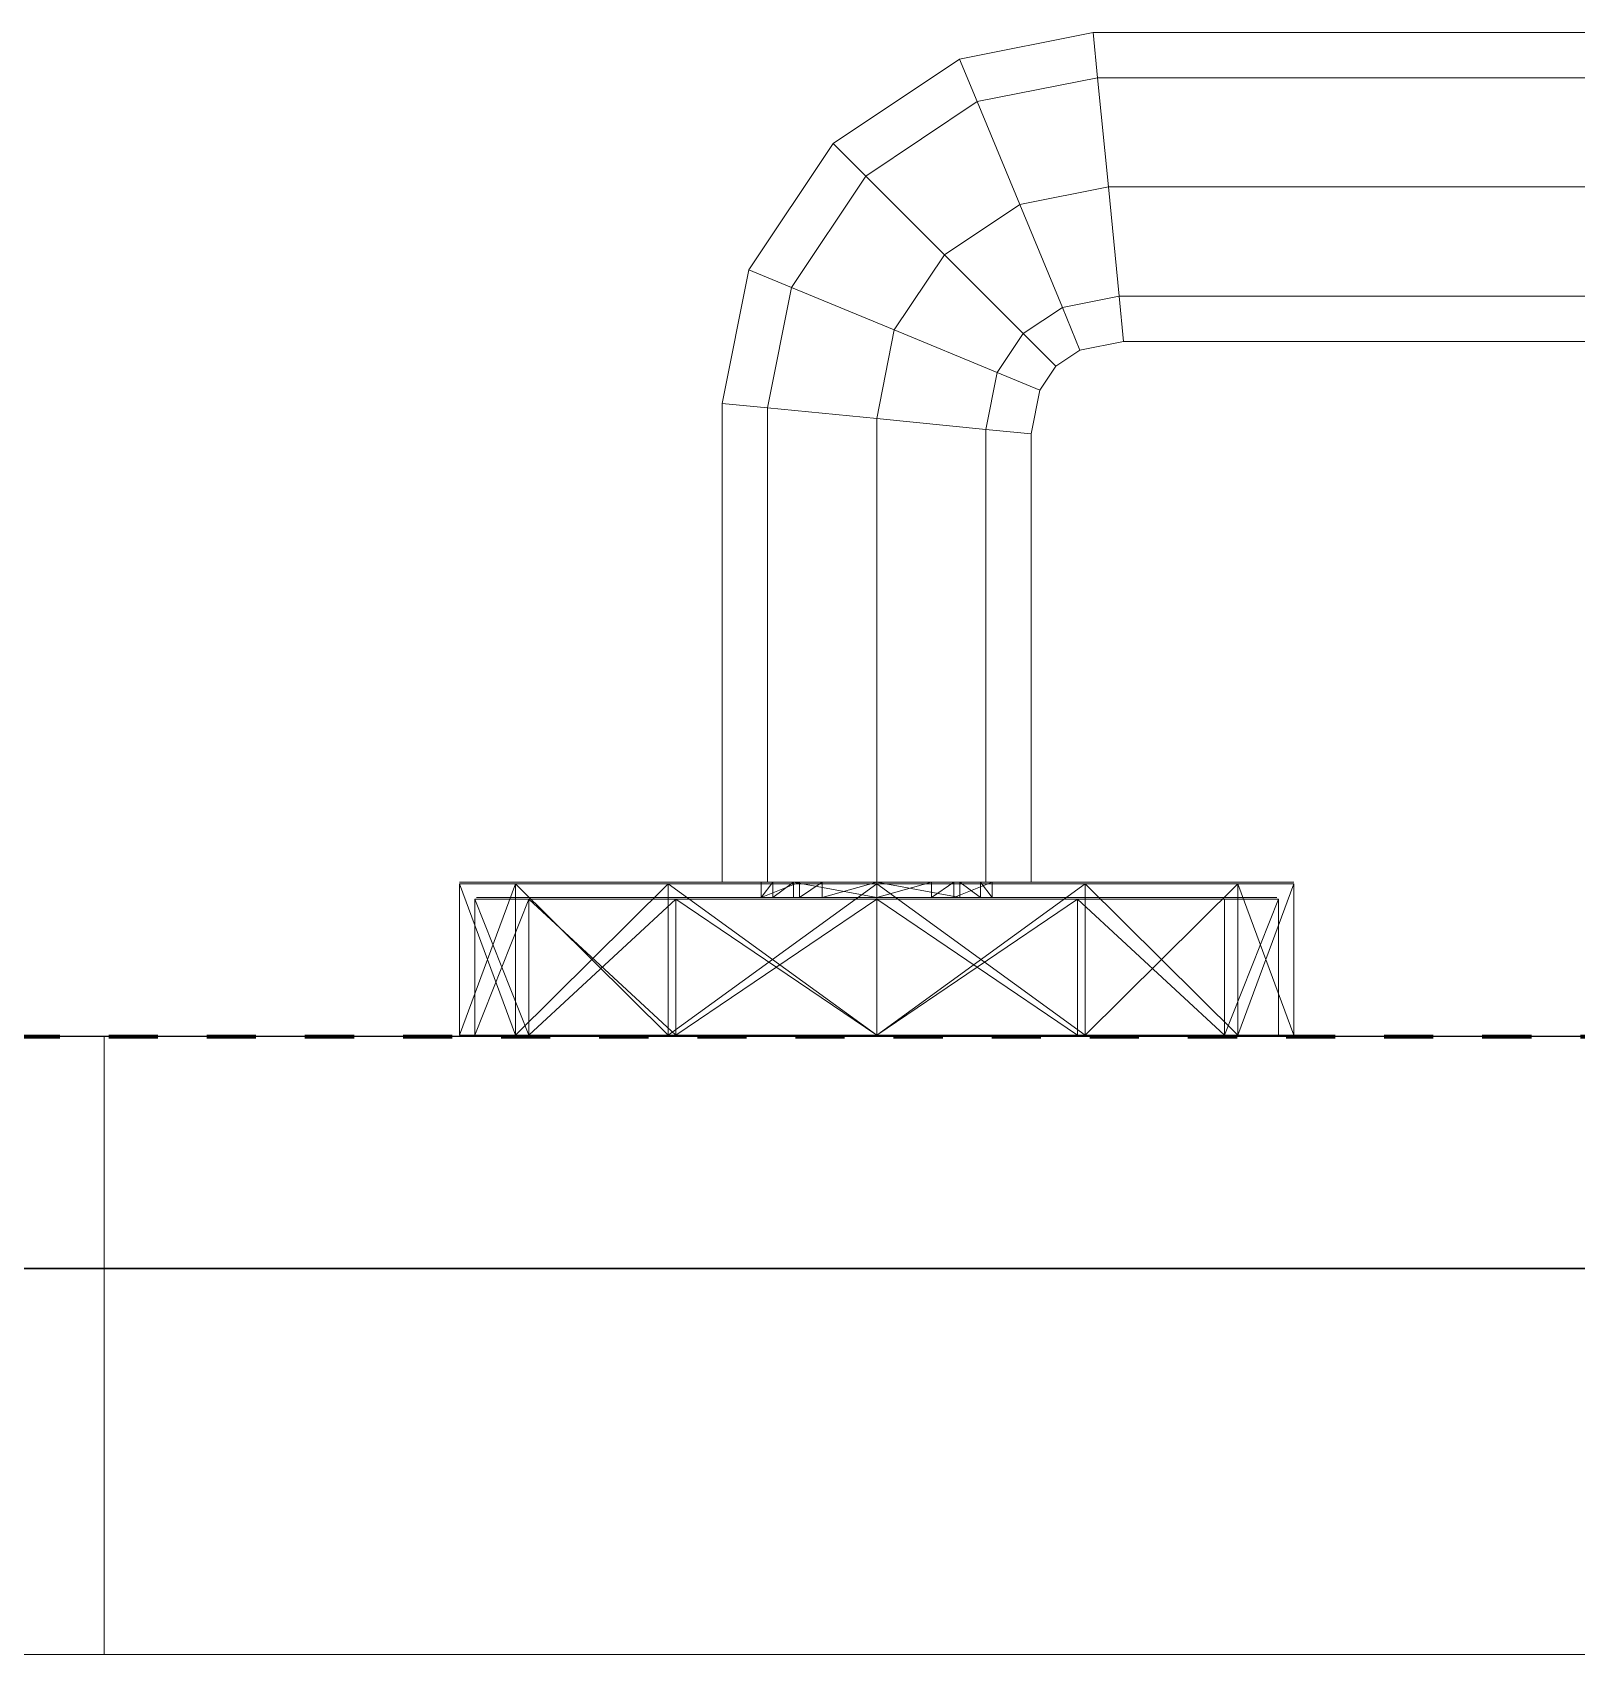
# Model space of a CAD drawing. Header units: millimetres. Extents: x -5300 to 98858, y -5196 to 93886.
# Drawn here: x 56017.4 to 56117.3, y 46445 to 46550 of the extents above; entities that cross this region are included whole.
import ezdxf

# ---------------------------------------------------------------- set-up
doc = ezdxf.new("R2010")
doc.units = ezdxf.units.MM
doc.linetypes.add('Штрих', pattern=[6.35, 3.175, -3.175])
doc.linetypes.add('Штрих_2_', pattern=[6.35, 3.175, -3.175])
for name, color, linetype, lineweight, true_color in [('_Разделитель помещений_', 4, 'Штрих', 70, 0x00ffff), ('Двери', 7, 'Continuous', 18, 0x7f7f7f), ('Стены', 7, 'Continuous', 18, 0x7f7f7f), ('Стены разрез', 7, 'Continuous', 50, 0x7f7f7f)]:
    doc.layers.add(name, color=color, linetype=linetype, lineweight=lineweight, true_color=true_color)

# ---------------------------------------------------------------- blocks, each defined once
blk = doc.blocks.new('СТВ_Перегородка_Кирпич 81954 - СТВ_Перегородка_Кирпич 81954-242721-Подвал')
at = {"layer": 'Стены', "color": 254, "true_color": 0xd4d4d4}
for p, q in [((55510, 46485), (57010, 46485)), ((55510, 46470), (57010, 46470)), ((57010, 46470), (55510, 46470))]:
    blk.add_line(p, q, dxfattribs=at)
at = {"layer": 'Стены разрез', "color": 254, "lineweight": 25, "true_color": 0xd4d4d4}
for p, q in [((57635, 46485), (54765, 46485)), ((57650, 46470), (54750, 46470)), ((54765, 46470), (57635, 46470))]:
    blk.add_line(p, q, dxfattribs=at)
blk = doc.blocks.new('Дп-9 - Дп-9-242763-Подвал')
at = {"layer": 'Двери', "color": 254, "true_color": 0xd4d4d4}
for p, q in [((56077.36, 46548.28), (56086.02, 46550)), ((56086.02, 46550), (56077.36, 46548.28)), ((56086.02, 46550), (56086.3, 46547.07)), ((56086.3, 46547.07), (56086.02, 46550)), ((56086.02, 46550), (56167.98, 46550)), ((56086.3, 46547.07), (56086.02, 46550)), ((56167.98, 46550), (56086.02, 46550)), ((56086.02, 46550), (56086.3, 46547.07)), ((56069.18, 46542.82), (56077.36, 46548.28)), ((56077.36, 46548.28), (56069.18, 46542.82)), ((56077.36, 46548.28), (56078.5, 46545.52)), ((56078.5, 46545.52), (56077.36, 46548.28)), ((56078.5, 46545.52), (56077.36, 46548.28)), ((56077.36, 46548.28), (56078.5, 46545.52)), ((56086.3, 46547.07), (56078.5, 46545.52)), ((56078.5, 46545.52), (56086.3, 46547.07)), ((56078.5, 46545.52), (56086.3, 46547.07)), ((56086.3, 46547.07), (56078.5, 46545.52)), ((56167.7, 46547.07), (56086.3, 46547.07)), ((56086.3, 46547.07), (56087, 46540)), ((56087, 46540), (56086.3, 46547.07)), ((56086.3, 46547.07), (56167.7, 46547.07)), ((56086.3, 46547.07), (56167.7, 46547.07)), ((56087, 46540), (56086.3, 46547.07)), ((56167.7, 46547.07), (56086.3, 46547.07)), ((56086.3, 46547.07), (56087, 46540)), ((56078.5, 46545.52), (56071.3, 46540.7)), ((56071.3, 46540.7), (56078.5, 46545.52)), ((56071.3, 46540.7), (56078.5, 46545.52)), ((56078.5, 46545.52), (56071.3, 46540.7)), ((56078.5, 46545.52), (56081.26, 46538.86)), ((56081.26, 46538.86), (56078.5, 46545.52)), ((56081.26, 46538.86), (56078.5, 46545.52)), ((56078.5, 46545.52), (56081.26, 46538.86)), ((56063.72, 46534.64), (56069.18, 46542.82)), ((56069.18, 46542.82), (56063.72, 46534.64)), ((56069.18, 46542.82), (56071.3, 46540.7)), ((56071.3, 46540.7), (56069.18, 46542.82)), ((56071.3, 46540.7), (56069.18, 46542.82)), ((56069.18, 46542.82), (56071.3, 46540.7)), ((56071.3, 46540.7), (56066.48, 46533.5)), ((56066.48, 46533.5), (56071.3, 46540.7)), ((56066.48, 46533.5), (56071.3, 46540.7)), ((56071.3, 46540.7), (56066.48, 46533.5)), ((56071.3, 46540.7), (56076.39, 46535.61)), ((56076.39, 46535.61), (56071.3, 46540.7)), ((56076.39, 46535.61), (56071.3, 46540.7)), ((56071.3, 46540.7), (56076.39, 46535.61)), ((56087, 46540), (56081.26, 46538.86)), ((56081.26, 46538.86), (56087, 46540)), ((56081.26, 46538.86), (56087, 46540)), ((56087, 46540), (56081.26, 46538.86)), ((56167, 46540), (56087, 46540)), ((56087, 46540), (56087.7, 46532.93)), ((56087.7, 46532.93), (56087, 46540)), ((56087, 46540), (56167, 46540)), ((56087, 46540), (56167, 46540)), ((56087.7, 46532.93), (56087, 46540)), ((56167, 46540), (56087, 46540)), ((56087, 46540), (56087.7, 46532.93)), ((56081.26, 46538.86), (56076.39, 46535.61)), ((56076.39, 46535.61), (56081.26, 46538.86)), ((56076.39, 46535.61), (56081.26, 46538.86)), ((56081.26, 46538.86), (56076.39, 46535.61)), ((56081.26, 46538.86), (56084.02, 46532.2)), ((56084.02, 46532.2), (56081.26, 46538.86)), ((56084.02, 46532.2), (56081.26, 46538.86)), ((56081.26, 46538.86), (56084.02, 46532.2)), ((56076.39, 46535.61), (56073.14, 46530.74)), ((56073.14, 46530.74), (56076.39, 46535.61)), ((56073.14, 46530.74), (56076.39, 46535.61)), ((56076.39, 46535.61), (56073.14, 46530.74)), ((56076.39, 46535.61), (56081.49, 46530.51)), ((56081.49, 46530.51), (56076.39, 46535.61)), ((56081.49, 46530.51), (56076.39, 46535.61)), ((56076.39, 46535.61), (56081.49, 46530.51)), ((56062, 46525.98), (56063.72, 46534.64)), ((56063.72, 46534.64), (56062, 46525.98)), ((56063.72, 46534.64), (56066.48, 46533.5)), ((56066.48, 46533.5), (56063.72, 46534.64)), ((56066.48, 46533.5), (56063.72, 46534.64)), ((56063.72, 46534.64), (56066.48, 46533.5)), ((56066.48, 46533.5), (56064.93, 46525.7)), ((56064.93, 46525.7), (56066.48, 46533.5)), ((56064.93, 46525.7), (56066.48, 46533.5)), ((56066.48, 46533.5), (56064.93, 46525.7)), ((56066.48, 46533.5), (56073.14, 46530.74)), ((56073.14, 46530.74), (56066.48, 46533.5)), ((56073.14, 46530.74), (56066.48, 46533.5)), ((56066.48, 46533.5), (56073.14, 46530.74)), ((56087.7, 46532.93), (56084.02, 46532.2)), ((56084.02, 46532.2), (56087.7, 46532.93)), ((56084.02, 46532.2), (56087.7, 46532.93)), ((56087.7, 46532.93), (56084.02, 46532.2)), ((56166.3, 46532.93), (56087.7, 46532.93)), ((56087.7, 46532.93), (56087.98, 46530)), ((56087.98, 46530), (56087.7, 46532.93)), ((56087.7, 46532.93), (56166.3, 46532.93)), ((56087.7, 46532.93), (56166.3, 46532.93)), ((56087.98, 46530), (56087.7, 46532.93)), ((56166.3, 46532.93), (56087.7, 46532.93)), ((56087.7, 46532.93), (56087.98, 46530)), ((56084.02, 46532.2), (56081.49, 46530.51)), ((56081.49, 46530.51), (56084.02, 46532.2)), ((56081.49, 46530.51), (56084.02, 46532.2)), ((56084.02, 46532.2), (56081.49, 46530.51)), ((56084.02, 46532.2), (56085.16, 46529.44)), ((56085.16, 46529.44), (56084.02, 46532.2)), ((56085.16, 46529.44), (56084.02, 46532.2)), ((56084.02, 46532.2), (56085.16, 46529.44)), ((56073.14, 46530.74), (56072, 46525)), ((56072, 46525), (56073.14, 46530.74)), ((56072, 46525), (56073.14, 46530.74)), ((56073.14, 46530.74), (56072, 46525)), ((56073.14, 46530.74), (56079.8, 46527.98)), ((56079.8, 46527.98), (56073.14, 46530.74)), ((56079.8, 46527.98), (56073.14, 46530.74)), ((56073.14, 46530.74), (56079.8, 46527.98)), ((56081.49, 46530.51), (56079.8, 46527.98)), ((56079.8, 46527.98), (56081.49, 46530.51)), ((56079.8, 46527.98), (56081.49, 46530.51)), ((56081.49, 46530.51), (56079.8, 46527.98)), ((56081.49, 46530.51), (56083.6, 46528.4)), ((56083.6, 46528.4), (56081.49, 46530.51)), ((56083.6, 46528.4), (56081.49, 46530.51)), ((56081.49, 46530.51), (56083.6, 46528.4)), ((56087.98, 46530), (56085.16, 46529.44)), ((56085.16, 46529.44), (56087.98, 46530)), ((56166.02, 46530), (56087.98, 46530)), ((56087.98, 46530), (56166.02, 46530)), ((56085.16, 46529.44), (56083.6, 46528.4)), ((56083.6, 46528.4), (56085.16, 46529.44)), ((56079.8, 46527.98), (56079.07, 46524.3)), ((56079.07, 46524.3), (56079.8, 46527.98)), ((56079.07, 46524.3), (56079.8, 46527.98)), ((56079.8, 46527.98), (56079.07, 46524.3)), ((56079.8, 46527.98), (56082.56, 46526.84)), ((56082.56, 46526.84), (56079.8, 46527.98)), ((56082.56, 46526.84), (56079.8, 46527.98)), ((56079.8, 46527.98), (56082.56, 46526.84)), ((56083.6, 46528.4), (56082.56, 46526.84)), ((56082.56, 46526.84), (56083.6, 46528.4)), ((56082.56, 46526.84), (56082, 46524.02)), ((56082, 46524.02), (56082.56, 46526.84)), ((56062, 46495), (56062, 46525.98)), ((56062, 46525.98), (56064.93, 46525.7)), ((56064.93, 46525.7), (56062, 46525.98)), ((56062, 46525.98), (56062, 46495)), ((56064.93, 46525.7), (56062, 46525.98)), ((56062, 46525.98), (56064.93, 46525.7)), ((56064.93, 46525.7), (56064.93, 46495)), ((56064.93, 46495), (56064.93, 46525.7)), ((56064.93, 46495), (56064.93, 46525.7)), ((56064.93, 46525.7), (56072, 46525)), ((56072, 46525), (56064.93, 46525.7)), ((56064.93, 46525.7), (56064.93, 46495)), ((56072, 46525), (56064.93, 46525.7)), ((56064.93, 46525.7), (56072, 46525)), ((56072, 46525), (56072, 46495)), ((56072, 46495), (56072, 46525)), ((56072, 46495), (56072, 46525)), ((56072, 46525), (56079.07, 46524.3)), ((56079.07, 46524.3), (56072, 46525)), ((56072, 46525), (56072, 46495)), ((56079.07, 46524.3), (56072, 46525)), ((56072, 46525), (56079.07, 46524.3)), ((56079.07, 46524.3), (56079.07, 46495)), ((56079.07, 46495), (56079.07, 46524.3)), ((56079.07, 46495), (56079.07, 46524.3)), ((56079.07, 46524.3), (56082, 46524.02)), ((56082, 46524.02), (56079.07, 46524.3)), ((56079.07, 46524.3), (56079.07, 46495)), ((56082, 46524.02), (56079.07, 46524.3)), ((56079.07, 46524.3), (56082, 46524.02)), ((56082, 46524.02), (56082, 46495)), ((56082, 46495), (56082, 46524.02)), ((56048.62, 46495), (56045, 46495)), ((56045, 46495), (56048.62, 46495)), ((56045, 46495), (56058.5, 46495)), ((56048.62, 46494.9), (56045, 46494.9)), ((56048.62, 46494.9), (56045, 46494.9)), ((56045, 46485.1), (56045, 46494.9)), ((56048.62, 46485.1), (56045, 46494.9)), ((56048.62, 46494.9), (56045, 46485.1)), ((56048.62, 46494.9), (56045, 46494.9)), ((56045, 46494.9), (56048.62, 46494.9)), ((56045, 46494.9), (56045, 46485.1)), ((56048.62, 46494.9), (56045, 46485.1)), ((56045, 46494.9), (56048.62, 46485.1)), ((56048.7, 46495), (56045.1, 46495)), ((56048.7, 46495), (56045.1, 46495)), ((56067, 46495), (56045.1, 46495)), ((56067, 46495), (56045.1, 46495)), ((56067, 46495), (56045.1, 46495)), ((56058.5, 46495), (56048.62, 46495)), ((56048.62, 46495), (56058.5, 46495)), ((56048.62, 46495), (56058.5, 46495)), ((56058.5, 46494.9), (56048.62, 46494.9)), ((56058.5, 46494.9), (56048.62, 46494.9)), ((56058.5, 46485.1), (56048.62, 46494.9)), ((56058.5, 46494.9), (56048.62, 46485.1)), ((56048.62, 46485.1), (56048.62, 46494.9)), ((56048.62, 46494.9), (56048.62, 46485.1)), ((56058.5, 46494.9), (56048.62, 46494.9)), ((56058.5, 46494.9), (56048.62, 46494.9)), ((56058.5, 46485.1), (56048.62, 46494.9)), ((56048.62, 46494.9), (56048.62, 46485.1)), ((56058.5, 46485.1), (56048.62, 46494.9)), ((56048.62, 46485.1), (56048.62, 46494.9)), ((56058.55, 46495), (56048.7, 46495)), ((56058.55, 46495), (56048.7, 46495)), ((56067, 46495), (56048.7, 46495)), ((56064.53, 46495), (56048.7, 46495)), ((56065.28, 46495), (56048.7, 46495)), ((56048.7, 46495), (56067, 46495)), ((56067, 46495), (56048.7, 46495)), ((56072, 46495), (56058.5, 46495)), ((56072, 46495), (56058.5, 46495)), ((56085.5, 46495), (56058.5, 46495)), ((56085.5, 46495), (56058.5, 46495)), ((56085.5, 46495), (56058.5, 46495)), ((56058.5, 46495), (56058.5, 46495)), ((56072, 46494.9), (56058.5, 46494.9)), ((56072, 46494.9), (56058.5, 46494.9)), ((56072, 46485.1), (56058.5, 46494.9)), ((56072, 46494.9), (56058.5, 46485.1)), ((56058.5, 46485.1), (56058.5, 46494.9)), ((56058.5, 46494.9), (56058.5, 46485.1)), ((56058.5, 46494.9), (56072, 46494.9)), ((56072, 46494.9), (56058.5, 46494.9)), ((56058.5, 46494.9), (56058.5, 46485.1)), ((56058.5, 46485.1), (56072, 46494.9)), ((56072, 46485.1), (56058.5, 46494.9)), ((56058.5, 46485.1), (56058.5, 46494.9)), ((56072, 46495), (56058.55, 46495)), ((56072, 46495), (56058.55, 46495)), ((56058.55, 46495), (56067, 46495)), ((56058.55, 46495), (56067, 46495)), ((56058.55, 46495), (56068.47, 46495)), ((56066.62, 46495), (56058.55, 46495)), ((56065.28, 46495), (56058.55, 46495)), ((56064.93, 46495), (56062, 46495)), ((56062, 46495), (56064.93, 46495)), ((56064.53, 46494), (56064.53, 46495)), ((56064.53, 46495), (56065.28, 46495)), ((56064.53, 46495), (56067, 46495)), ((56064.53, 46494), (56065.28, 46495)), ((56064.53, 46494), (56067, 46495)), ((56064.53, 46495), (56067, 46495)), ((56072, 46495), (56064.93, 46495)), ((56064.93, 46495), (56072, 46495)), ((56066.62, 46495), (56065.28, 46495)), ((56065.28, 46494), (56066.62, 46495)), ((56065.28, 46494), (56065.28, 46495)), ((56072, 46495), (56066.62, 46495)), ((56072, 46494), (56066.62, 46495)), ((56066.62, 46494), (56066.62, 46495)), ((56072, 46495), (56066.62, 46495)), ((56067, 46495), (56068.47, 46495)), ((56067, 46495), (56067, 46494)), ((56067, 46494), (56067, 46495)), ((56067, 46495), (56067, 46495)), ((56067, 46495), (56067, 46494)), ((56067, 46495), (56067, 46495)), ((56067, 46495), (56067, 46494)), ((56068.47, 46495), (56067, 46494)), ((56067, 46494), (56067, 46495)), ((56067, 46494), (56067, 46495)), ((56067, 46494), (56067, 46495)), ((56067, 46495), (56067, 46494)), ((56067, 46495), (56067, 46495)), ((56067, 46495), (56067, 46495)), ((56067, 46494), (56067, 46495)), ((56067, 46494), (56067, 46495)), ((56067, 46494), (56067, 46495)), ((56067, 46495), (56067, 46495)), ((56072, 46495), (56068.47, 46495)), ((56072, 46495), (56068.47, 46495)), ((56072, 46495), (56068.47, 46494)), ((56068.47, 46495), (56068.47, 46494)), ((56085.45, 46495), (56072, 46495)), ((56085.45, 46495), (56072, 46495)), ((56077.38, 46495), (56072, 46495)), ((56072, 46495), (56075.54, 46495)), ((56077.38, 46494), (56072, 46495)), ((56072, 46494), (56072, 46495)), ((56077.38, 46495), (56072, 46495)), ((56072, 46495), (56072, 46495)), ((56072, 46495), (56075.54, 46495)), ((56072, 46495), (56072, 46494)), ((56075.54, 46495), (56072, 46494)), ((56072, 46495), (56072, 46495)), ((56072, 46495), (56085.5, 46495)), ((56085.5, 46495), (56072, 46495)), ((56079.07, 46495), (56072, 46495)), ((56072, 46495), (56079.07, 46495)), ((56085.5, 46494.9), (56072, 46494.9)), ((56085.5, 46494.9), (56072, 46494.9)), ((56085.5, 46494.9), (56072, 46485.1)), ((56085.5, 46485.1), (56072, 46494.9)), ((56072, 46485.1), (56072, 46494.9)), ((56072, 46494.9), (56072, 46485.1)), ((56072, 46494.9), (56085.5, 46494.9)), ((56085.5, 46494.9), (56072, 46494.9)), ((56072, 46485.1), (56072, 46494.9)), ((56072, 46494.9), (56085.5, 46485.1)), ((56085.5, 46485.1), (56072, 46494.9)), ((56072, 46485.1), (56072, 46494.9)), ((56077, 46495), (56075.54, 46495)), ((56077, 46495), (56075.54, 46494)), ((56085.45, 46495), (56075.54, 46495)), ((56075.54, 46495), (56075.54, 46494)), ((56077, 46494), (56077, 46495)), ((56079.47, 46495), (56077, 46495)), ((56077, 46495), (56077, 46494)), ((56077, 46494), (56079.47, 46495)), ((56077, 46494), (56077, 46495)), ((56077, 46494), (56077, 46495)), ((56077, 46494), (56077, 46495)), ((56079.47, 46495), (56077, 46495)), ((56077, 46495), (56077, 46495)), ((56077, 46495), (56077, 46495)), ((56077, 46495), (56095.3, 46495)), ((56077, 46495), (56098.9, 46495)), ((56077, 46495), (56077, 46495)), ((56077, 46495), (56077, 46494)), ((56077, 46495), (56098.9, 46495)), ((56077, 46495), (56077, 46495)), ((56077, 46495), (56077, 46494)), ((56077, 46495), (56077, 46494)), ((56077, 46495), (56098.9, 46495)), ((56077, 46495), (56095.3, 46495)), ((56077, 46495), (56077, 46495)), ((56077, 46495), (56077, 46494)), ((56077, 46495), (56077, 46494)), ((56077, 46495), (56077, 46494)), ((56077, 46495), (56095.3, 46495)), ((56077, 46495), (56085.45, 46495)), ((56077, 46495), (56085.45, 46495)), ((56077.38, 46495), (56078.72, 46495)), ((56078.72, 46494), (56077.38, 46495)), ((56077.38, 46494), (56077.38, 46495)), ((56077.38, 46495), (56085.45, 46495)), ((56079.47, 46495), (56078.72, 46495)), ((56079.47, 46494), (56078.72, 46495)), ((56078.72, 46494), (56078.72, 46495)), ((56078.72, 46495), (56085.45, 46495)), ((56078.72, 46495), (56095.3, 46495)), ((56082, 46495), (56079.07, 46495)), ((56079.07, 46495), (56082, 46495)), ((56079.47, 46494), (56079.47, 46495)), ((56079.47, 46495), (56095.3, 46495)), ((56085.45, 46495), (56095.3, 46495)), ((56095.3, 46495), (56085.45, 46495)), ((56085.5, 46495), (56095.38, 46495)), ((56095.38, 46495), (56085.5, 46495)), ((56085.5, 46495), (56099, 46495)), ((56085.5, 46495), (56095.38, 46495)), ((56085.5, 46495), (56085.5, 46495)), ((56095.38, 46494.9), (56085.5, 46494.9)), ((56095.38, 46494.9), (56085.5, 46494.9)), ((56095.38, 46494.9), (56085.5, 46485.1)), ((56085.5, 46494.9), (56085.5, 46485.1)), ((56095.38, 46485.1), (56085.5, 46494.9)), ((56085.5, 46485.1), (56085.5, 46494.9)), ((56085.5, 46494.9), (56095.38, 46494.9)), ((56095.38, 46494.9), (56085.5, 46494.9)), ((56085.5, 46485.1), (56085.5, 46494.9)), ((56085.5, 46494.9), (56095.38, 46485.1)), ((56095.38, 46485.1), (56085.5, 46494.9)), ((56085.5, 46485.1), (56085.5, 46494.9)), ((56095.3, 46495), (56098.9, 46495)), ((56098.9, 46495), (56095.3, 46495)), ((56095.38, 46495), (56099, 46495)), ((56099, 46495), (56095.38, 46495)), ((56095.38, 46494.9), (56099, 46494.9)), ((56099, 46494.9), (56095.38, 46494.9)), ((56095.38, 46485.1), (56095.38, 46494.9)), ((56095.38, 46485.1), (56099, 46494.9)), ((56099, 46485.1), (56095.38, 46494.9)), ((56095.38, 46485.1), (56095.38, 46494.9)), ((56095.38, 46494.9), (56099, 46494.9)), ((56099, 46494.9), (56095.38, 46494.9)), ((56095.38, 46485.1), (56095.38, 46494.9)), ((56095.38, 46485.1), (56099, 46494.9)), ((56099, 46485.1), (56095.38, 46494.9)), ((56095.38, 46485.1), (56095.38, 46494.9)), ((56099, 46485.1), (56099, 46494.9)), ((56099, 46485.1), (56099, 46494.9)), ((56049.48, 46493.9), (56046, 46493.9)), ((56049.48, 46493.9), (56046, 46493.9)), ((56046, 46485.1), (56046, 46493.9)), ((56049.48, 46485.1), (56046, 46493.9)), ((56049.48, 46493.9), (56046, 46485.1)), ((56049.57, 46494), (56046.1, 46494)), ((56049.57, 46494), (56046.1, 46494)), ((56067, 46494), (56046.1, 46494)), ((56067, 46494), (56046.1, 46494)), ((56067, 46494), (56046.1, 46494)), ((56059, 46493.9), (56049.48, 46493.9)), ((56059, 46493.9), (56049.48, 46493.9)), ((56059, 46485.1), (56049.48, 46493.9)), ((56059, 46493.9), (56049.48, 46485.1)), ((56049.48, 46485.1), (56049.48, 46493.9)), ((56049.48, 46493.9), (56049.48, 46485.1)), ((56059.05, 46494), (56049.57, 46494)), ((56059.05, 46494), (56049.57, 46494)), ((56065.28, 46494), (56049.57, 46494)), ((56067, 46494), (56049.57, 46494)), ((56064.53, 46494), (56049.57, 46494)), ((56049.57, 46494), (56067, 46494)), ((56067, 46494), (56049.57, 46494)), ((56072, 46493.9), (56059, 46493.9)), ((56072, 46493.9), (56059, 46493.9)), ((56072, 46485.1), (56059, 46493.9)), ((56072, 46493.9), (56059, 46485.1)), ((56059, 46485.1), (56059, 46493.9)), ((56059, 46493.9), (56059, 46485.1)), ((56072, 46494), (56059.05, 46494)), ((56072, 46494), (56059.05, 46494)), ((56066.62, 46494), (56059.05, 46494)), ((56059.05, 46494), (56065.28, 46494)), ((56068.47, 46494), (56059.05, 46494)), ((56067, 46494), (56059.05, 46494)), ((56067, 46494), (56059.05, 46494)), ((56065.28, 46494), (56064.53, 46494)), ((56064.53, 46494), (56067, 46494)), ((56064.53, 46494), (56067, 46494)), ((56066.62, 46494), (56065.28, 46494)), ((56072, 46494), (56066.62, 46494)), ((56072, 46494), (56066.62, 46494)), ((56068.47, 46494), (56067, 46494)), ((56067, 46494), (56067, 46494)), ((56067, 46494), (56067, 46494)), ((56067, 46494), (56067, 46494)), ((56067, 46494), (56067, 46494)), ((56067, 46494), (56067, 46494)), ((56072, 46494), (56068.47, 46494)), ((56072, 46494), (56068.47, 46494)), ((56084.95, 46494), (56072, 46494)), ((56084.95, 46494), (56072, 46494)), ((56077.38, 46494), (56072, 46494)), ((56075.54, 46494), (56072, 46494)), ((56077.38, 46494), (56072, 46494)), ((56072, 46494), (56072, 46494)), ((56075.54, 46494), (56072, 46494)), ((56072, 46494), (56072, 46494)), ((56085, 46493.9), (56072, 46493.9)), ((56072, 46493.9), (56085, 46493.9)), ((56085, 46485.1), (56072, 46493.9)), ((56072, 46485.1), (56072, 46493.9)), ((56072, 46493.9), (56072, 46485.1)), ((56072, 46485.1), (56085, 46493.9)), ((56077, 46494), (56075.54, 46494)), ((56075.54, 46494), (56084.95, 46494)), ((56079.47, 46494), (56077, 46494)), ((56079.47, 46494), (56077, 46494)), ((56077, 46494), (56077, 46494)), ((56077, 46494), (56094.43, 46494)), ((56077, 46494), (56077, 46494)), ((56077, 46494), (56097.9, 46494)), ((56077, 46494), (56077, 46494)), ((56077, 46494), (56084.95, 46494)), ((56077, 46494), (56077, 46494)), ((56077, 46494), (56084.95, 46494)), ((56077, 46494), (56094.43, 46494)), ((56077, 46494), (56077, 46494)), ((56077, 46494), (56097.9, 46494)), ((56077, 46494), (56094.43, 46494)), ((56077, 46494), (56097.9, 46494)), ((56078.72, 46494), (56077.38, 46494)), ((56084.95, 46494), (56077.38, 46494)), ((56079.47, 46494), (56078.72, 46494)), ((56094.43, 46494), (56078.72, 46494)), ((56084.95, 46494), (56078.72, 46494)), ((56079.47, 46494), (56094.43, 46494)), ((56094.43, 46494), (56084.95, 46494)), ((56084.95, 46494), (56094.43, 46494)), ((56094.52, 46493.9), (56085, 46493.9)), ((56085, 46493.9), (56094.52, 46493.9)), ((56094.52, 46485.1), (56085, 46493.9)), ((56085, 46485.1), (56085, 46493.9)), ((56085, 46485.1), (56085, 46493.9)), ((56085, 46493.9), (56094.52, 46485.1)), ((56094.43, 46494), (56097.9, 46494)), ((56097.9, 46494), (56094.43, 46494)), ((56094.52, 46493.9), (56098, 46493.9)), ((56098, 46493.9), (56094.52, 46493.9)), ((56094.52, 46493.9), (56094.52, 46485.1)), ((56094.52, 46485.1), (56098, 46493.9)), ((56098, 46493.9), (56094.52, 46485.1)), ((56094.52, 46485.1), (56094.52, 46493.9)), ((56098, 46493.9), (56098, 46485.1)), ((55510, 46485), (57010, 46485)), ((57010, 46485), (55510, 46485)), ((56922, 46485), (55598, 46485)), ((55598, 46485), (56922, 46485)), ((55598, 46485), (56022, 46485)), ((56022, 46485), (55598, 46485)), ((55598, 46485), (56022, 46485)), ((56022, 46485), (55598, 46485)), ((56022, 46485), (56922, 46485)), ((56022, 46445), (56022, 46485)), ((56022, 46485), (56022, 46485)), ((56022, 46485), (56922, 46485)), ((56922, 46485), (56022, 46485)), ((56022, 46485), (56022, 46485)), ((56022, 46485), (56022, 46445)), ((56022, 46445), (56022, 46485)), ((56922, 46485), (56022, 46485)), ((56022, 46485), (56022, 46445)), ((56022, 46485), (56022, 46445)), ((56022, 46485), (56022, 46445)), ((56022, 46445), (56022, 46485)), ((56022, 46485), (56022, 46485)), ((56022, 46485), (56022, 46485)), ((56022, 46445), (56022, 46485)), ((56048.62, 46485.1), (56045, 46485.1)), ((56048.62, 46485.1), (56045, 46485.1)), ((56048.62, 46485.1), (56045, 46485.1)), ((56045, 46485.1), (56048.62, 46485.1)), ((56048.62, 46485), (56045, 46485)), ((56045, 46485), (56048.62, 46485)), ((56058.5, 46485), (56045, 46485)), ((56048.7, 46485), (56045.1, 46485)), ((56048.7, 46485), (56045.1, 46485)), ((56049.4, 46485), (56045.1, 46485)), ((56049.4, 46485), (56045.1, 46485)), ((56045.1, 46485), (56045.9, 46485)), ((56049.4, 46485), (56045.9, 46485)), ((56049.4, 46485), (56045.9, 46485)), ((56049.48, 46485.1), (56046, 46485.1)), ((56049.48, 46485.1), (56046, 46485.1)), ((56058.5, 46485.1), (56048.62, 46485.1)), ((56058.5, 46485.1), (56048.62, 46485.1)), ((56058.5, 46485.1), (56048.62, 46485.1)), ((56058.5, 46485.1), (56048.62, 46485.1)), ((56058.5, 46485), (56048.62, 46485)), ((56048.62, 46485), (56058.5, 46485)), ((56058.5, 46485), (56048.62, 46485)), ((56058.55, 46485), (56048.7, 46485)), ((56058.55, 46485), (56048.7, 46485)), ((56058.95, 46485), (56048.7, 46485)), ((56058.95, 46485), (56048.7, 46485)), ((56048.7, 46485), (56049.4, 46485)), ((56049.4, 46485), (56048.7, 46485)), ((56058.95, 46485), (56049.4, 46485)), ((56058.95, 46485), (56049.4, 46485)), ((56059, 46485.1), (56049.48, 46485.1)), ((56059, 46485.1), (56049.48, 46485.1)), ((56072, 46485.1), (56058.5, 46485.1)), ((56072, 46485.1), (56058.5, 46485.1)), ((56058.5, 46485.1), (56072, 46485.1)), ((56072, 46485.1), (56058.5, 46485.1)), ((56072, 46485), (56058.5, 46485)), ((56058.5, 46485), (56072, 46485)), ((56058.5, 46485), (56058.5, 46485)), ((56058.5, 46485), (56085.5, 46485)), ((56058.5, 46485), (56085.5, 46485)), ((56058.5, 46485), (56085.5, 46485)), ((56072, 46485), (56058.55, 46485)), ((56072, 46485), (56058.55, 46485)), ((56058.55, 46485), (56058.95, 46485)), ((56058.95, 46485), (56058.55, 46485)), ((56072, 46485), (56058.95, 46485)), ((56072, 46485), (56058.95, 46485)), ((56072, 46485), (56058.95, 46485)), ((56072, 46485), (56058.95, 46485)), ((56072, 46485.1), (56059, 46485.1)), ((56072, 46485.1), (56059, 46485.1)), ((56085, 46485.1), (56072, 46485.1)), ((56085.5, 46485.1), (56072, 46485.1)), ((56085.5, 46485.1), (56072, 46485.1)), ((56072, 46485.1), (56085, 46485.1)), ((56072, 46485.1), (56085.5, 46485.1)), ((56085.5, 46485.1), (56072, 46485.1)), ((56085.45, 46485), (56072, 46485)), ((56085.05, 46485), (56072, 46485)), ((56085.05, 46485), (56072, 46485)), ((56085.45, 46485), (56072, 46485)), ((56085.05, 46485), (56072, 46485)), ((56072, 46485), (56072, 46485)), ((56085.05, 46485), (56072, 46485)), ((56072, 46485), (56072, 46485)), ((56072, 46485), (56085.5, 46485)), ((56072, 46485), (56085.5, 46485)), ((56094.52, 46485.1), (56085, 46485.1)), ((56085, 46485.1), (56094.52, 46485.1)), ((56094.6, 46485), (56085.05, 46485)), ((56094.6, 46485), (56085.05, 46485)), ((56095.3, 46485), (56085.05, 46485)), ((56085.45, 46485), (56085.05, 46485)), ((56095.3, 46485), (56085.05, 46485)), ((56085.05, 46485), (56085.45, 46485)), ((56095.3, 46485), (56085.45, 46485)), ((56095.3, 46485), (56085.45, 46485)), ((56095.38, 46485.1), (56085.5, 46485.1)), ((56095.38, 46485.1), (56085.5, 46485.1)), ((56085.5, 46485.1), (56095.38, 46485.1)), ((56095.38, 46485.1), (56085.5, 46485.1)), ((56085.5, 46485), (56095.38, 46485)), ((56095.38, 46485), (56085.5, 46485)), ((56085.5, 46485), (56085.5, 46485)), ((56095.38, 46485), (56085.5, 46485)), ((56099, 46485), (56085.5, 46485)), ((56094.52, 46485.1), (56098, 46485.1)), ((56098, 46485.1), (56094.52, 46485.1)), ((56094.6, 46485), (56098.1, 46485)), ((56098.1, 46485), (56094.6, 46485)), ((56094.6, 46485), (56095.3, 46485)), ((56094.6, 46485), (56098.9, 46485)), ((56098.9, 46485), (56094.6, 46485)), ((56094.6, 46485), (56095.3, 46485)), ((56095.3, 46485), (56098.9, 46485)), ((56098.9, 46485), (56095.3, 46485)), ((56095.38, 46485.1), (56099, 46485.1)), ((56099, 46485.1), (56095.38, 46485.1)), ((56095.38, 46485.1), (56099, 46485.1)), ((56099, 46485.1), (56095.38, 46485.1)), ((56095.38, 46485), (56099, 46485)), ((56099, 46485), (56095.38, 46485)), ((56098.1, 46485), (56098.9, 46485)), ((56922, 46445), (55598, 46445)), ((55598, 46445), (56922, 46445)), ((56022, 46445), (55598, 46445)), ((56022, 46445), (55598, 46445)), ((55598, 46445), (56022, 46445)), ((55598, 46445), (56022, 46445)), ((56910, 46445), (55610, 46445)), ((55610, 46445), (56910, 46445)), ((56922, 46445), (56022, 46445)), ((56022, 46445), (56922, 46445)), ((56922, 46445), (56022, 46445)), ((56022, 46445), (56022, 46445)), ((56022, 46445), (56022, 46445)), ((56022, 46445), (56922, 46445)), ((56022, 46445), (56022, 46445)), ((56022, 46445), (56022, 46445)), ((56048.62, 46445), (56045, 46445)), ((56045, 46445), (56048.62, 46445)), ((56045, 46445), (56058.5, 46445)), ((56048.7, 46445), (56045.1, 46445)), ((56048.7, 46445), (56045.1, 46445)), ((56049.4, 46445), (56045.1, 46445)), ((56049.4, 46445), (56045.1, 46445)), ((56045.9, 46445), (56045.1, 46445)), ((56049.4, 46445), (56045.9, 46445)), ((56049.4, 46445), (56045.9, 46445)), ((56058.5, 46445), (56048.62, 46445)), ((56048.62, 46445), (56058.5, 46445)), ((56048.62, 46445), (56058.5, 46445)), ((56058.55, 46445), (56048.7, 46445)), ((56058.55, 46445), (56048.7, 46445)), ((56058.95, 46445), (56048.7, 46445)), ((56058.95, 46445), (56048.7, 46445)), ((56049.4, 46445), (56048.7, 46445)), ((56049.4, 46445), (56048.7, 46445)), ((56058.95, 46445), (56049.4, 46445)), ((56058.95, 46445), (56049.4, 46445)), ((56072, 46445), (56058.5, 46445)), ((56072, 46445), (56058.5, 46445)), ((56085.5, 46445), (56058.5, 46445)), ((56085.5, 46445), (56058.5, 46445)), ((56085.5, 46445), (56058.5, 46445)), ((56058.5, 46445), (56058.5, 46445)), ((56072, 46445), (56058.55, 46445)), ((56072, 46445), (56058.55, 46445)), ((56058.95, 46445), (56058.55, 46445)), ((56058.95, 46445), (56058.55, 46445)), ((56072, 46445), (56058.95, 46445)), ((56072, 46445), (56058.95, 46445)), ((56072, 46445), (56058.95, 46445)), ((56072, 46445), (56058.95, 46445)), ((56085.05, 46445), (56072, 46445)), ((56085.45, 46445), (56072, 46445)), ((56085.05, 46445), (56072, 46445)), ((56085.45, 46445), (56072, 46445)), ((56085.05, 46445), (56072, 46445)), ((56072, 46445), (56072, 46445)), ((56085.05, 46445), (56072, 46445)), ((56072, 46445), (56072, 46445)), ((56072, 46445), (56085.5, 46445)), ((56085.5, 46445), (56072, 46445)), ((56094.6, 46445), (56085.05, 46445)), ((56094.6, 46445), (56085.05, 46445)), ((56085.05, 46445), (56085.45, 46445)), ((56085.05, 46445), (56095.3, 46445)), ((56095.3, 46445), (56085.05, 46445)), ((56085.05, 46445), (56085.45, 46445)), ((56085.45, 46445), (56095.3, 46445)), ((56095.3, 46445), (56085.45, 46445)), ((56085.5, 46445), (56095.38, 46445)), ((56095.38, 46445), (56085.5, 46445)), ((56085.5, 46445), (56099, 46445)), ((56085.5, 46445), (56095.38, 46445)), ((56085.5, 46445), (56085.5, 46445)), ((56094.6, 46445), (56098.1, 46445)), ((56098.1, 46445), (56094.6, 46445)), ((56094.6, 46445), (56095.3, 46445)), ((56094.6, 46445), (56098.9, 46445)), ((56098.9, 46445), (56094.6, 46445)), ((56094.6, 46445), (56095.3, 46445)), ((56095.3, 46445), (56098.9, 46445)), ((56098.9, 46445), (56095.3, 46445)), ((56095.38, 46445), (56099, 46445)), ((56099, 46445), (56095.38, 46445)), ((56098.1, 46445), (56098.9, 46445))]:
    blk.add_line(p, q, dxfattribs=at)
blk = doc.blocks.new('Дп-9 - Дп-9-242767-Подвал')
blk.add_blockref('Дп-9 - Дп-9-242763-Подвал', (0, 0))

msp = doc.modelspace()

# ---------------------------------------------------------------- linework, layer by layer
at = {"layer": '_Разделитель помещений_', "color": 131, "linetype": 'Штрих_2_', "true_color": 0xaaffff}
msp.add_line((54765, 46485), (57635, 46485), dxfattribs=at)

# ---------------------------------------------------------------- block references
at = {"layer": 'Двери', "color": 254, "true_color": 0xd4d4d4}
msp.add_blockref('Дп-9 - Дп-9-242767-Подвал', (0, 0), dxfattribs=at)
at = {"layer": 'Стены', "color": 254, "true_color": 0xd4d4d4}
msp.add_blockref('СТВ_Перегородка_Кирпич 81954 - СТВ_Перегородка_Кирпич 81954-242721-Подвал', (0, 0), dxfattribs=at)

doc.saveas('drawing.dxf')
